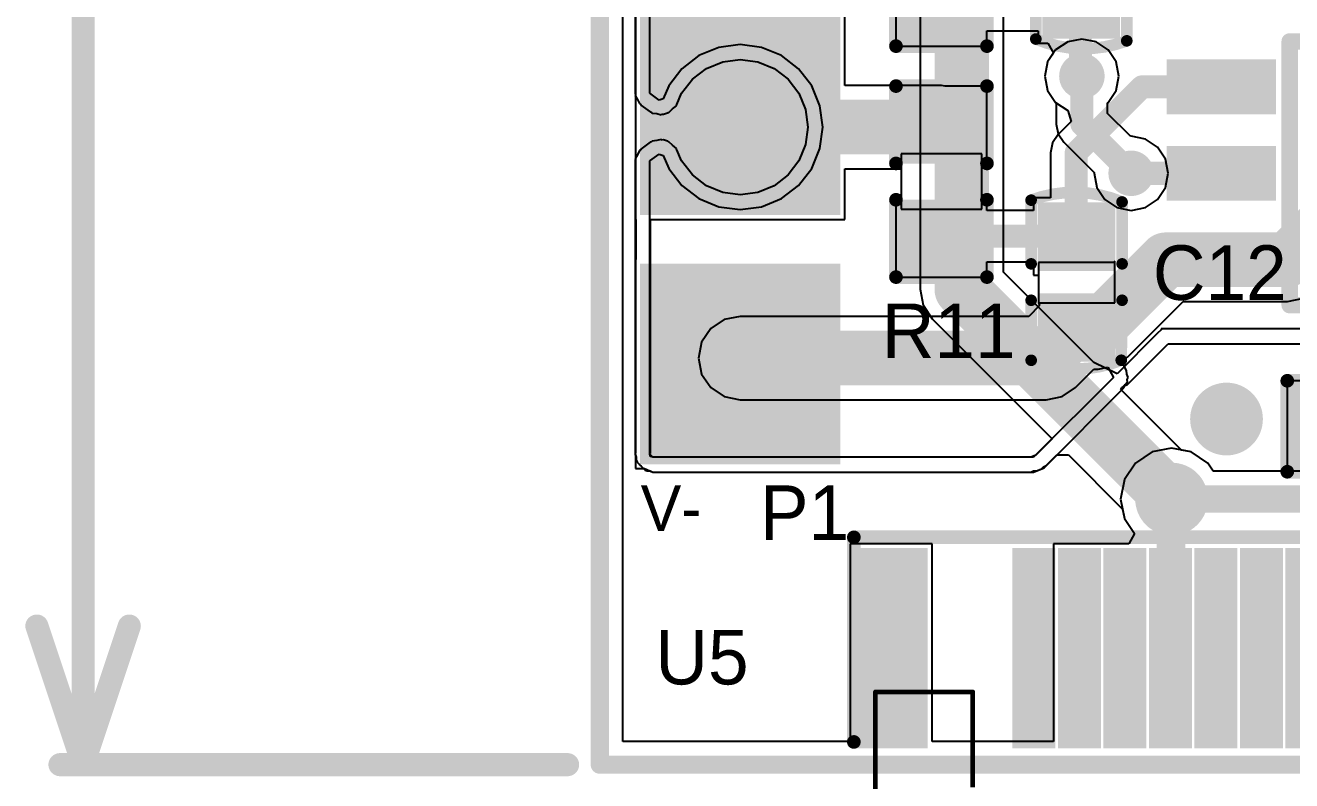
# Model space of a CAD drawing. Extents: x 10.58 to 11.54, y 9.91 to 15.27.
# Drawn here: x 10.578 to 11.126, y 10.331 to 10.658 of the extents above; entities that cross this region are included whole.
import ezdxf

# ---------------------------------------------------------------- set-up
doc = ezdxf.new("R2010")
doc.units = 0
doc.layers.get('0').update_dxf_attribs({"linetype": 'CONTINUOUS'})
for name, color, linetype in [('BOTTOMLAYER', 5, 'CONTINUOUS'), ('BOTTOMPASTE', 16, 'CONTINUOUS'), ('BOTTOMSOLDER', 6, 'CONTINUOUS'), ('KEEPOUTLAYER', 6, 'CONTINUOUS'), ('MULTILAYER', 9, 'CONTINUOUS'), ('TOPLAYER', 1, 'CONTINUOUS'), ('TOPOVERLAY', 2, 'CONTINUOUS'), ('TOPPASTE', 8, 'CONTINUOUS'), ('TOPSOLDER', 216, 'CONTINUOUS'), ('VIAHOLELAYER', 16, 'CONTINUOUS')]:
    doc.layers.add(name, color=color, linetype=linetype)

# ---------------------------------------------------------------- blocks, each defined once
blk = doc.blocks.new('USB______C_3')
at = {"layer": 'BOTTOMLAYER'}
for points in [[(-0.158268, 0.03937), (-0.18189, 0.03937), (-0.158268, -0.03937), (-0.18189, -0.03937)], [(-0.102953, 0.03937), (-0.113583, 0.03937), (-0.102953, -0.03937), (-0.113583, -0.03937)], [(-0.083268, 0.03937), (-0.093898, 0.03937), (-0.083268, -0.03937), (-0.093898, -0.03937)], [(-0.063583, 0.03937), (-0.074213, 0.03937), (-0.063583, -0.03937), (-0.074213, -0.03937)], [(-0.043898, 0.03937), (-0.054527, 0.03937), (-0.043898, -0.03937), (-0.054527, -0.03937)], [(-0.024213, 0.03937), (-0.034842, 0.03937), (-0.024213, -0.03937), (-0.034842, -0.03937)], [(-0.004528, 0.03937), (-0.015157, 0.03937), (-0.004528, -0.03937), (-0.015157, -0.03937)], [(0.015157, 0.03937), (0.004528, 0.03937), (0.015157, -0.03937), (0.004528, -0.03937)], [(0.034842, 0.03937), (0.024213, 0.03937), (0.034842, -0.03937), (0.024213, -0.03937)], [(0.054527, 0.03937), (0.043898, 0.03937), (0.054527, -0.03937), (0.043898, -0.03937)], [(0.074213, 0.03937), (0.063583, 0.03937), (0.074213, -0.03937), (0.063583, -0.03937)], [(0.093898, 0.03937), (0.083268, 0.03937), (0.093898, -0.03937), (0.083268, -0.03937)], [(0.113583, 0.03937), (0.102953, 0.03937), (0.113583, -0.03937), (0.102953, -0.03937)], [(0.18189, 0.03937), (0.158268, 0.03937), (0.18189, -0.03937), (0.158268, -0.03937)]]:
    blk.add_solid(points, dxfattribs=at)
at = {"layer": 'BOTTOMPASTE'}
for points in [[(-0.158268, 0.03937), (-0.18189, 0.03937), (-0.158268, -0.03937), (-0.18189, -0.03937)], [(-0.102953, 0.03937), (-0.113583, 0.03937), (-0.102953, -0.03937), (-0.113583, -0.03937)], [(-0.083268, 0.03937), (-0.093898, 0.03937), (-0.083268, -0.03937), (-0.093898, -0.03937)], [(-0.063583, 0.03937), (-0.074213, 0.03937), (-0.063583, -0.03937), (-0.074213, -0.03937)], [(-0.043898, 0.03937), (-0.054527, 0.03937), (-0.043898, -0.03937), (-0.054527, -0.03937)], [(-0.024213, 0.03937), (-0.034842, 0.03937), (-0.024213, -0.03937), (-0.034842, -0.03937)], [(-0.004528, 0.03937), (-0.015157, 0.03937), (-0.004528, -0.03937), (-0.015157, -0.03937)], [(0.015157, 0.03937), (0.004528, 0.03937), (0.015157, -0.03937), (0.004528, -0.03937)], [(0.034842, 0.03937), (0.024213, 0.03937), (0.034842, -0.03937), (0.024213, -0.03937)], [(0.054527, 0.03937), (0.043898, 0.03937), (0.054527, -0.03937), (0.043898, -0.03937)], [(0.074213, 0.03937), (0.063583, 0.03937), (0.074213, -0.03937), (0.063583, -0.03937)], [(0.093898, 0.03937), (0.083268, 0.03937), (0.093898, -0.03937), (0.083268, -0.03937)], [(0.113583, 0.03937), (0.102953, 0.03937), (0.113583, -0.03937), (0.102953, -0.03937)], [(0.18189, 0.03937), (0.158268, 0.03937), (0.18189, -0.03937), (0.158268, -0.03937)]]:
    blk.add_solid(points, dxfattribs=at)
at = {"layer": 'BOTTOMSOLDER'}
for points in [[(-0.154268, 0.04337), (-0.18589, 0.04337), (-0.154268, -0.04337), (-0.18589, -0.04337)], [(-0.098953, 0.04337), (-0.117583, 0.04337), (-0.098953, -0.04337), (-0.117583, -0.04337)], [(-0.079268, 0.04337), (-0.097898, 0.04337), (-0.079268, -0.04337), (-0.097898, -0.04337)], [(-0.059583, 0.04337), (-0.078213, 0.04337), (-0.059583, -0.04337), (-0.078213, -0.04337)], [(-0.039898, 0.04337), (-0.058528, 0.04337), (-0.039898, -0.04337), (-0.058528, -0.04337)], [(-0.020213, 0.04337), (-0.038842, 0.04337), (-0.020213, -0.04337), (-0.038842, -0.04337)], [(-0.000528, 0.04337), (-0.019157, 0.04337), (-0.000528, -0.04337), (-0.019157, -0.04337)], [(0.019157, 0.04337), (0.000528, 0.04337), (0.019157, -0.04337), (0.000528, -0.04337)], [(0.038843, 0.04337), (0.020213, 0.04337), (0.038843, -0.04337), (0.020213, -0.04337)], [(0.058528, 0.04337), (0.039898, 0.04337), (0.058528, -0.04337), (0.039898, -0.04337)], [(0.078213, 0.04337), (0.059583, 0.04337), (0.078213, -0.04337), (0.059583, -0.04337)], [(0.097898, 0.04337), (0.079268, 0.04337), (0.097898, -0.04337), (0.079268, -0.04337)], [(0.117583, 0.04337), (0.098953, 0.04337), (0.117583, -0.04337), (0.098953, -0.04337)], [(0.18589, 0.04337), (0.154268, 0.04337), (0.18589, -0.04337), (0.154268, -0.04337)]]:
    blk.add_solid(points, dxfattribs=at)
at = {"layer": 'TOPLAYER'}
for points in [[(-0.158268, 0.03937), (-0.18189, 0.03937), (-0.158268, -0.03937), (-0.18189, -0.03937)], [(-0.102953, 0.03937), (-0.113583, 0.03937), (-0.102953, -0.03937), (-0.113583, -0.03937)], [(-0.083268, 0.03937), (-0.093898, 0.03937), (-0.083268, -0.03937), (-0.093898, -0.03937)], [(-0.063583, 0.03937), (-0.074213, 0.03937), (-0.063583, -0.03937), (-0.074213, -0.03937)], [(-0.043898, 0.03937), (-0.054527, 0.03937), (-0.043898, -0.03937), (-0.054527, -0.03937)], [(-0.024213, 0.03937), (-0.034842, 0.03937), (-0.024213, -0.03937), (-0.034842, -0.03937)], [(-0.004528, 0.03937), (-0.015157, 0.03937), (-0.004528, -0.03937), (-0.015157, -0.03937)], [(0.015157, 0.03937), (0.004528, 0.03937), (0.015157, -0.03937), (0.004528, -0.03937)], [(0.034842, 0.03937), (0.024213, 0.03937), (0.034842, -0.03937), (0.024213, -0.03937)], [(0.054527, 0.03937), (0.043898, 0.03937), (0.054527, -0.03937), (0.043898, -0.03937)], [(0.074213, 0.03937), (0.063583, 0.03937), (0.074213, -0.03937), (0.063583, -0.03937)], [(0.093898, 0.03937), (0.083268, 0.03937), (0.093898, -0.03937), (0.083268, -0.03937)], [(0.113583, 0.03937), (0.102953, 0.03937), (0.113583, -0.03937), (0.102953, -0.03937)], [(0.18189, 0.03937), (0.158268, 0.03937), (0.18189, -0.03937), (0.158268, -0.03937)]]:
    blk.add_solid(points, dxfattribs=at)
at = {"layer": 'TOPOVERLAY', "const_width": 0.005906}
for points in [[(-0.186221, -0.040551), (-0.186221, 0.048031)], [(-0.186221, 0.048031), (0.187402, 0.048031)], [(0.187402, -0.040157), (0.187402, 0.048031)]]:
    blk.add_lwpolyline(points, dxfattribs=at)
at = {"layer": 'TOPOVERLAY', "const_width": 0.002953}
for points in [[(-0.187697, 0.048031, 1), (-0.184744, 0.048031, 1)], [(-0.187697, 0.048031, 1), (-0.184744, 0.048031, 1)], [(0.185925, 0.048031, 1), (0.188878, 0.048031, 1)], [(0.185925, 0.048031, 1), (0.188878, 0.048031, 1)], [(-0.187697, -0.040551, 1), (-0.184744, -0.040551, 1)], [(0.185925, -0.040157, 1), (0.188878, -0.040157, 1)]]:
    blk.add_lwpolyline(points, format="xyb", close=True, dxfattribs=at)
at = {"layer": 'TOPPASTE'}
for points in [[(-0.158268, 0.03937), (-0.18189, 0.03937), (-0.158268, -0.03937), (-0.18189, -0.03937)], [(-0.102953, 0.03937), (-0.113583, 0.03937), (-0.102953, -0.03937), (-0.113583, -0.03937)], [(-0.083268, 0.03937), (-0.093898, 0.03937), (-0.083268, -0.03937), (-0.093898, -0.03937)], [(-0.063583, 0.03937), (-0.074213, 0.03937), (-0.063583, -0.03937), (-0.074213, -0.03937)], [(-0.043898, 0.03937), (-0.054527, 0.03937), (-0.043898, -0.03937), (-0.054527, -0.03937)], [(-0.024213, 0.03937), (-0.034842, 0.03937), (-0.024213, -0.03937), (-0.034842, -0.03937)], [(-0.004528, 0.03937), (-0.015157, 0.03937), (-0.004528, -0.03937), (-0.015157, -0.03937)], [(0.015157, 0.03937), (0.004528, 0.03937), (0.015157, -0.03937), (0.004528, -0.03937)], [(0.034842, 0.03937), (0.024213, 0.03937), (0.034842, -0.03937), (0.024213, -0.03937)], [(0.054527, 0.03937), (0.043898, 0.03937), (0.054527, -0.03937), (0.043898, -0.03937)], [(0.074213, 0.03937), (0.063583, 0.03937), (0.074213, -0.03937), (0.063583, -0.03937)], [(0.093898, 0.03937), (0.083268, 0.03937), (0.093898, -0.03937), (0.083268, -0.03937)], [(0.113583, 0.03937), (0.102953, 0.03937), (0.113583, -0.03937), (0.102953, -0.03937)], [(0.18189, 0.03937), (0.158268, 0.03937), (0.18189, -0.03937), (0.158268, -0.03937)]]:
    blk.add_solid(points, dxfattribs=at)
at = {"layer": 'TOPSOLDER'}
for points in [[(-0.154268, 0.04337), (-0.18589, 0.04337), (-0.154268, -0.04337), (-0.18589, -0.04337)], [(-0.098953, 0.04337), (-0.117583, 0.04337), (-0.098953, -0.04337), (-0.117583, -0.04337)], [(-0.079268, 0.04337), (-0.097898, 0.04337), (-0.079268, -0.04337), (-0.097898, -0.04337)], [(-0.059583, 0.04337), (-0.078213, 0.04337), (-0.059583, -0.04337), (-0.078213, -0.04337)], [(-0.039898, 0.04337), (-0.058528, 0.04337), (-0.039898, -0.04337), (-0.058528, -0.04337)], [(-0.020213, 0.04337), (-0.038842, 0.04337), (-0.020213, -0.04337), (-0.038842, -0.04337)], [(-0.000528, 0.04337), (-0.019157, 0.04337), (-0.000528, -0.04337), (-0.019157, -0.04337)], [(0.019157, 0.04337), (0.000528, 0.04337), (0.019157, -0.04337), (0.000528, -0.04337)], [(0.038843, 0.04337), (0.020213, 0.04337), (0.038843, -0.04337), (0.020213, -0.04337)], [(0.058528, 0.04337), (0.039898, 0.04337), (0.058528, -0.04337), (0.039898, -0.04337)], [(0.078213, 0.04337), (0.059583, 0.04337), (0.078213, -0.04337), (0.059583, -0.04337)], [(0.097898, 0.04337), (0.079268, 0.04337), (0.097898, -0.04337), (0.079268, -0.04337)], [(0.117583, 0.04337), (0.098953, 0.04337), (0.117583, -0.04337), (0.098953, -0.04337)], [(0.18589, 0.04337), (0.154268, 0.04337), (0.18589, -0.04337), (0.154268, -0.04337)]]:
    blk.add_solid(points, dxfattribs=at)
blk = doc.blocks.new('SOT_23_6L_7')
at = {"layer": 'TOPLAYER'}
for points in [[(-0.045276, 0.080709), (-0.045276, 0.041339), (-0.029528, 0.080709), (-0.029528, 0.041339)], [(-0.007874, 0.080709), (-0.007874, 0.041339), (0.007874, 0.080709), (0.007874, 0.041339)], [(0.029528, 0.080709), (0.029528, 0.041339), (0.045276, 0.080709), (0.045276, 0.041339)], [(-0.045276, -0.041339), (-0.045276, -0.080709), (-0.029528, -0.041339), (-0.029528, -0.080709)], [(-0.007874, -0.041339), (-0.007874, -0.080709), (0.007874, -0.041339), (0.007874, -0.080709)], [(0.029528, -0.041339), (0.029528, -0.080709), (0.045276, -0.041339), (0.045276, -0.080709)]]:
    blk.add_solid(points, dxfattribs=at)
at = {"layer": 'TOPOVERLAY', "const_width": 0.007087}
for points in [[(-0.057087, 0.031496), (-0.057087, -0.031496)], [(-0.057087, 0.031496), (0.057087, 0.031496)], [(0.057087, 0.031496), (0.057087, -0.031496)], [(-0.057087, -0.031496), (0.057087, -0.031496)]]:
    blk.add_lwpolyline(points, dxfattribs=at)
at = {"layer": 'TOPOVERLAY'}
for points, const_width in [([(-0.058858, 0.031496, 1), (-0.055315, 0.031496, 1)], 0.003543), ([(-0.058858, 0.031496, 1), (-0.055315, 0.031496, 1)], 0.003543), ([(0.055315, 0.031496, 1), (0.058858, 0.031496, 1)], 0.003543), ([(0.055315, 0.031496, 1), (0.058858, 0.031496, 1)], 0.003543), ([(-0.058858, -0.031496, 1), (-0.055315, -0.031496, 1)], 0.003543), ([(-0.058858, -0.031496, 1), (-0.055315, -0.031496, 1)], 0.003543), ([(0.055315, -0.031496, 1), (0.058858, -0.031496, 1)], 0.003543), ([(0.055315, -0.031496, 1), (0.058858, -0.031496, 1)], 0.003543), ([(-0.055, -0.045, 1), (-0.062874, -0.045, 1)], 0.007874), ([(-0.064842, -0.045, 1), (-0.060906, -0.045, 1)], 0.003937), ([(-0.056968, -0.045, 1), (-0.053032, -0.045, 1)], 0.003937)]:
    blk.add_lwpolyline(points, format="xyb", close=True, dxfattribs=dict(at, const_width=const_width))
at = {"layer": 'TOPPASTE'}
for points in [[(-0.045276, 0.080709), (-0.045276, 0.041339), (-0.029528, 0.080709), (-0.029528, 0.041339)], [(-0.007874, 0.080709), (-0.007874, 0.041339), (0.007874, 0.080709), (0.007874, 0.041339)], [(0.029528, 0.080709), (0.029528, 0.041339), (0.045276, 0.080709), (0.045276, 0.041339)], [(-0.045276, -0.041339), (-0.045276, -0.080709), (-0.029528, -0.041339), (-0.029528, -0.080709)], [(-0.007874, -0.041339), (-0.007874, -0.080709), (0.007874, -0.041339), (0.007874, -0.080709)], [(0.029528, -0.041339), (0.029528, -0.080709), (0.045276, -0.041339), (0.045276, -0.080709)]]:
    blk.add_solid(points, dxfattribs=at)
at = {"layer": 'TOPSOLDER'}
for points in [[(-0.049276, 0.084709), (-0.049276, 0.037339), (-0.025528, 0.084709), (-0.025528, 0.037339)], [(-0.011874, 0.084709), (-0.011874, 0.037339), (0.011874, 0.084709), (0.011874, 0.037339)], [(0.025528, 0.084709), (0.025528, 0.037339), (0.049276, 0.084709), (0.049276, 0.037339)], [(-0.049276, -0.037339), (-0.049276, -0.084709), (-0.025528, -0.037339), (-0.025528, -0.084709)], [(-0.011874, -0.037339), (-0.011874, -0.084709), (0.011874, -0.037339), (0.011874, -0.084709)], [(0.025528, -0.037339), (0.025528, -0.084709), (0.049276, -0.037339), (0.049276, -0.084709)]]:
    blk.add_solid(points, dxfattribs=at)
blk = doc.blocks.new('R_0402_23')
at = {"layer": 'TOPLAYER'}
for p, q in [((0.017, 0.0175), (-0.007, 0.0175)), ((-0.007, 0.0175), (-0.007, -0.0175)), ((0.017, -0.0175), (0.017, 0.0175)), ((-0.007, -0.0175), (0.017, -0.0175))]:
    blk.add_line(p, q, dxfattribs=at)
for points in [[(-0.006811, -0.01378), (-0.006811, 0.01378), (-0.030433, -0.01378), (-0.030433, 0.01378)], [(0.040433, -0.01378), (0.040433, 0.01378), (0.016811, -0.01378), (0.016811, 0.01378)]]:
    blk.add_solid(points, dxfattribs=at)
at = {"layer": 'TOPOVERLAY', "const_width": 0.005906}
for points in [[(-0.002874, 0.019685), (-0.036339, 0.019685)], [(-0.036339, 0.019685), (-0.036339, -0.019685)], [(0.046339, 0.019685), (0.012874, 0.019685)], [(0.046339, 0.019685), (0.046339, -0.019685)], [(-0.002874, -0.019685), (-0.036339, -0.019685)], [(0.046339, -0.019685), (0.012874, -0.019685)]]:
    blk.add_lwpolyline(points, dxfattribs=at)
at = {"layer": 'TOPOVERLAY', "const_width": 0.002953}
for points in [[(-0.037815, 0.019685, 1), (-0.034862, 0.019685, 1)], [(-0.037815, 0.019685, 1), (-0.034862, 0.019685, 1)], [(-0.00435, 0.019685, 1), (-0.001398, 0.019685, 1)], [(0.011398, 0.019685, 1), (0.01435, 0.019685, 1)], [(0.044862, 0.019685, 1), (0.047815, 0.019685, 1)], [(0.044862, 0.019685, 1), (0.047815, 0.019685, 1)], [(-0.037815, -0.019685, 1), (-0.034862, -0.019685, 1)], [(-0.037815, -0.019685, 1), (-0.034862, -0.019685, 1)], [(-0.00435, -0.019685, 1), (-0.001398, -0.019685, 1)], [(0.011398, -0.019685, 1), (0.01435, -0.019685, 1)], [(0.044862, -0.019685, 1), (0.047815, -0.019685, 1)], [(0.044862, -0.019685, 1), (0.047815, -0.019685, 1)]]:
    blk.add_lwpolyline(points, format="xyb", close=True, dxfattribs=at)
at = {"layer": 'TOPPASTE'}
for points in [[(-0.006811, -0.01378), (-0.006811, 0.01378), (-0.030433, -0.01378), (-0.030433, 0.01378)], [(0.040433, -0.01378), (0.040433, 0.01378), (0.016811, -0.01378), (0.016811, 0.01378)]]:
    blk.add_solid(points, dxfattribs=at)
at = {"layer": 'TOPSOLDER'}
for points in [[(-0.002811, -0.01778), (-0.002811, 0.01778), (-0.034433, -0.01778), (-0.034433, 0.01778)], [(0.044433, -0.01778), (0.044433, 0.01778), (0.012811, -0.01778), (0.012811, 0.01778)]]:
    blk.add_solid(points, dxfattribs=at)
blk = doc.blocks.new('R_0402_24')
at = {"layer": 'TOPLAYER'}
for p, q in [((0.017, 0.0175), (-0.007, 0.0175)), ((-0.007, 0.0175), (-0.007, -0.0175)), ((0.017, -0.0175), (0.017, 0.0175)), ((-0.007, -0.0175), (0.017, -0.0175))]:
    blk.add_line(p, q, dxfattribs=at)
for points in [[(-0.006811, -0.01378), (-0.006811, 0.01378), (-0.030433, -0.01378), (-0.030433, 0.01378)], [(0.040433, -0.01378), (0.040433, 0.01378), (0.016811, -0.01378), (0.016811, 0.01378)]]:
    blk.add_solid(points, dxfattribs=at)
at = {"layer": 'TOPOVERLAY', "const_width": 0.005906}
for points in [[(-0.036339, 0.019685), (-0.002874, 0.019685)], [(-0.036339, 0.019685), (-0.036339, -0.019685)], [(0.012874, 0.019685), (0.046339, 0.019685)], [(0.046339, 0.019685), (0.046339, -0.019685)], [(-0.036339, -0.019685), (-0.002874, -0.019685)], [(0.012874, -0.019685), (0.046339, -0.019685)]]:
    blk.add_lwpolyline(points, dxfattribs=at)
at = {"layer": 'TOPOVERLAY', "const_width": 0.002953}
for points in [[(-0.037815, 0.019685, 1), (-0.034862, 0.019685, 1)], [(-0.037815, 0.019685, 1), (-0.034862, 0.019685, 1)], [(-0.00435, 0.019685, 1), (-0.001398, 0.019685, 1)], [(0.011398, 0.019685, 1), (0.01435, 0.019685, 1)], [(0.044862, 0.019685, 1), (0.047815, 0.019685, 1)], [(0.044862, 0.019685, 1), (0.047815, 0.019685, 1)], [(-0.037815, -0.019685, 1), (-0.034862, -0.019685, 1)], [(-0.037815, -0.019685, 1), (-0.034862, -0.019685, 1)], [(-0.00435, -0.019685, 1), (-0.001398, -0.019685, 1)], [(0.011398, -0.019685, 1), (0.01435, -0.019685, 1)], [(0.044862, -0.019685, 1), (0.047815, -0.019685, 1)], [(0.044862, -0.019685, 1), (0.047815, -0.019685, 1)]]:
    blk.add_lwpolyline(points, format="xyb", close=True, dxfattribs=at)
at = {"layer": 'TOPPASTE'}
for points in [[(-0.006811, -0.01378), (-0.006811, 0.01378), (-0.030433, -0.01378), (-0.030433, 0.01378)], [(0.040433, -0.01378), (0.040433, 0.01378), (0.016811, -0.01378), (0.016811, 0.01378)]]:
    blk.add_solid(points, dxfattribs=at)
at = {"layer": 'TOPSOLDER'}
for points in [[(-0.002811, -0.01778), (-0.002811, 0.01778), (-0.034433, -0.01778), (-0.034433, 0.01778)], [(0.044433, -0.01778), (0.044433, 0.01778), (0.012811, -0.01778), (0.012811, 0.01778)]]:
    blk.add_solid(points, dxfattribs=at)
blk = doc.blocks.new('R_0402_28')
at = {"layer": 'TOPLAYER'}
for p, q in [((0.017, 0.0175), (-0.007, 0.0175)), ((-0.007, 0.0175), (-0.007, -0.0175)), ((0.017, -0.0175), (0.017, 0.0175)), ((-0.007, -0.0175), (0.017, -0.0175))]:
    blk.add_line(p, q, dxfattribs=at)
for points in [[(-0.006811, -0.01378), (-0.006811, 0.01378), (-0.030433, -0.01378), (-0.030433, 0.01378)], [(0.040433, -0.01378), (0.040433, 0.01378), (0.016811, -0.01378), (0.016811, 0.01378)]]:
    blk.add_solid(points, dxfattribs=at)
at = {"layer": 'TOPOVERLAY', "const_width": 0.005906}
for points in [[(-0.036339, 0.019685), (-0.002874, 0.019685)], [(-0.036339, 0.019685), (-0.036339, -0.019685)], [(0.012874, 0.019685), (0.046339, 0.019685)], [(0.046339, 0.019685), (0.046339, -0.019685)], [(-0.036339, -0.019685), (-0.002874, -0.019685)], [(0.012874, -0.019685), (0.046339, -0.019685)]]:
    blk.add_lwpolyline(points, dxfattribs=at)
at = {"layer": 'TOPOVERLAY', "const_width": 0.002953}
for points in [[(-0.037815, 0.019685, 1), (-0.034862, 0.019685, 1)], [(-0.037815, 0.019685, 1), (-0.034862, 0.019685, 1)], [(-0.00435, 0.019685, 1), (-0.001398, 0.019685, 1)], [(0.011398, 0.019685, 1), (0.01435, 0.019685, 1)], [(0.044862, 0.019685, 1), (0.047815, 0.019685, 1)], [(0.044862, 0.019685, 1), (0.047815, 0.019685, 1)], [(-0.037815, -0.019685, 1), (-0.034862, -0.019685, 1)], [(-0.037815, -0.019685, 1), (-0.034862, -0.019685, 1)], [(-0.00435, -0.019685, 1), (-0.001398, -0.019685, 1)], [(0.011398, -0.019685, 1), (0.01435, -0.019685, 1)], [(0.044862, -0.019685, 1), (0.047815, -0.019685, 1)], [(0.044862, -0.019685, 1), (0.047815, -0.019685, 1)]]:
    blk.add_lwpolyline(points, format="xyb", close=True, dxfattribs=at)
at = {"layer": 'TOPPASTE'}
for points in [[(-0.006811, -0.01378), (-0.006811, 0.01378), (-0.030433, -0.01378), (-0.030433, 0.01378)], [(0.040433, -0.01378), (0.040433, 0.01378), (0.016811, -0.01378), (0.016811, 0.01378)]]:
    blk.add_solid(points, dxfattribs=at)
at = {"layer": 'TOPSOLDER'}
for points in [[(-0.002811, -0.01778), (-0.002811, 0.01778), (-0.034433, -0.01778), (-0.034433, 0.01778)], [(0.044433, -0.01778), (0.044433, 0.01778), (0.012811, -0.01778), (0.012811, 0.01778)]]:
    blk.add_solid(points, dxfattribs=at)
blk = doc.blocks.new('3P_SMT_3_3_37')
at = {"layer": 'TOPLAYER'}
for points in [[(-0.03937, -0.03937), (0.03937, -0.03937), (-0.03937, 0.03937), (0.03937, 0.03937)], [(0.068504, -0.03937), (0.147244, -0.03937), (0.068504, 0.03937), (0.147244, 0.03937)], [(0.176378, -0.03937), (0.255118, -0.03937), (0.176378, 0.03937), (0.255118, 0.03937)]]:
    blk.add_solid(points, dxfattribs=at)
at = {"layer": 'TOPPASTE'}
for points in [[(-0.03937, -0.03937), (0.03937, -0.03937), (-0.03937, 0.03937), (0.03937, 0.03937)], [(0.068504, -0.03937), (0.147244, -0.03937), (0.068504, 0.03937), (0.147244, 0.03937)], [(0.176378, -0.03937), (0.255118, -0.03937), (0.176378, 0.03937), (0.255118, 0.03937)]]:
    blk.add_solid(points, dxfattribs=at)
at = {"layer": 'TOPSOLDER'}
for points in [[(-0.04337, -0.04337), (0.04337, -0.04337), (-0.04337, 0.04337), (0.04337, 0.04337)], [(0.064504, -0.04337), (0.151244, -0.04337), (0.064504, 0.04337), (0.151244, 0.04337)], [(0.172378, -0.04337), (0.259118, -0.04337), (0.172378, 0.04337), (0.259118, 0.04337)]]:
    blk.add_solid(points, dxfattribs=at)
blk = doc.blocks.new('C_0402_56')
at = {"layer": 'TOPLAYER'}
for p, q in [((0.008518, 0.0165), (-0.008982, 0.0165)), ((-0.008982, 0.0165), (-0.008982, -0.0165)), ((0.008518, -0.016), (0.008518, 0.0165)), ((0.009018, -0.0165), (0.008518, -0.016)), ((-0.008982, -0.0165), (0.009018, -0.0165))]:
    blk.add_line(p, q, dxfattribs=at)
for points in [[(-0.00884, -0.012795), (-0.00884, 0.012795), (-0.030494, -0.012795), (-0.030494, 0.012795)], [(0.03053, -0.012795), (0.03053, 0.012795), (0.008876, -0.012795), (0.008876, 0.012795)]]:
    blk.add_solid(points, dxfattribs=at)
at = {"layer": 'TOPOVERLAY', "const_width": 0.005}
for points in [[(-0.03382, -0.019341, -0.193022), (-0.033854, 0.01965)], [(0.035464, 0.019716, -0.191665), (0.034708, -0.019637)]]:
    blk.add_lwpolyline(points, format="xyb", dxfattribs=at)
at = {"layer": 'TOPOVERLAY', "const_width": 0.0025}
for points in [[(-0.035104, 0.01965, 1), (-0.032604, 0.01965, 1)], [(-0.03509, 0.019685, 1), (-0.03259, 0.019685, 1)], [(-0.009106, 0.019685, 1), (-0.006606, 0.019685, 1)], [(0.006642, 0.019685, 1), (0.009142, 0.019685, 1)], [(0.034214, 0.019716, 1), (0.036714, 0.019716, 1)], [(0.034225, 0.019685, 1), (0.036726, 0.019685, 1)], [(-0.03509, -0.019291, 1), (-0.03259, -0.019291, 1)], [(-0.03507, -0.019341, 1), (-0.03257, -0.019341, 1)], [(-0.009106, -0.019685, 1), (-0.006606, -0.019685, 1)], [(0.006642, -0.019685, 1), (0.009142, -0.019685, 1)], [(0.033438, -0.019685, 1), (0.035938, -0.019685, 1)], [(0.033458, -0.019637, 1), (0.035958, -0.019637, 1)]]:
    blk.add_lwpolyline(points, format="xyb", close=True, dxfattribs=at)
at = {"layer": 'TOPOVERLAY', "const_width": 0.005}
for points in [[(-0.007856, 0.019685), (-0.03384, 0.019685)], [(0.035476, 0.019685), (0.007892, 0.019685)], [(-0.007856, -0.019685), (-0.03384, -0.019291)], [(0.034688, -0.019685), (0.007892, -0.019685)]]:
    blk.add_lwpolyline(points, dxfattribs=at)
at = {"layer": 'TOPPASTE'}
for points in [[(-0.00884, -0.012795), (-0.00884, 0.012795), (-0.030494, -0.012795), (-0.030494, 0.012795)], [(0.03053, -0.012795), (0.03053, 0.012795), (0.008876, -0.012795), (0.008876, 0.012795)]]:
    blk.add_solid(points, dxfattribs=at)
at = {"layer": 'TOPSOLDER'}
for points in [[(-0.00484, -0.016795), (-0.00484, 0.016795), (-0.034494, -0.016795), (-0.034494, 0.016795)], [(0.03453, -0.016795), (0.03453, 0.016795), (0.004876, -0.016795), (0.004876, 0.016795)]]:
    blk.add_solid(points, dxfattribs=at)
blk = doc.blocks.new('C_0402_57')
at = {"layer": 'TOPLAYER'}
for p, q in [((0.008518, 0.0165), (-0.008982, 0.0165)), ((-0.008982, 0.0165), (-0.008982, -0.0165)), ((0.008518, -0.016), (0.008518, 0.0165)), ((0.009018, -0.0165), (0.008518, -0.016)), ((-0.008982, -0.0165), (0.009018, -0.0165))]:
    blk.add_line(p, q, dxfattribs=at)
for points in [[(-0.00884, -0.012795), (-0.00884, 0.012795), (-0.030494, -0.012795), (-0.030494, 0.012795)], [(0.03053, -0.012795), (0.03053, 0.012795), (0.008876, -0.012795), (0.008876, 0.012795)]]:
    blk.add_solid(points, dxfattribs=at)
at = {"layer": 'TOPOVERLAY', "const_width": 0.005}
for points in [[(-0.03382, -0.019341, -0.193022), (-0.033854, 0.01965)], [(0.035464, 0.019716, -0.191665), (0.034708, -0.019637)]]:
    blk.add_lwpolyline(points, format="xyb", dxfattribs=at)
at = {"layer": 'TOPOVERLAY', "const_width": 0.0025}
for points in [[(-0.035104, 0.01965, 1), (-0.032604, 0.01965, 1)], [(-0.03509, 0.019685, 1), (-0.03259, 0.019685, 1)], [(-0.009106, 0.019685, 1), (-0.006606, 0.019685, 1)], [(0.006642, 0.019685, 1), (0.009142, 0.019685, 1)], [(0.034214, 0.019716, 1), (0.036714, 0.019716, 1)], [(0.034225, 0.019685, 1), (0.036726, 0.019685, 1)], [(-0.03509, -0.019291, 1), (-0.03259, -0.019291, 1)], [(-0.03507, -0.019341, 1), (-0.03257, -0.019341, 1)], [(-0.009106, -0.019685, 1), (-0.006606, -0.019685, 1)], [(0.006642, -0.019685, 1), (0.009142, -0.019685, 1)], [(0.033438, -0.019685, 1), (0.035938, -0.019685, 1)], [(0.033458, -0.019637, 1), (0.035958, -0.019637, 1)]]:
    blk.add_lwpolyline(points, format="xyb", close=True, dxfattribs=at)
at = {"layer": 'TOPOVERLAY', "const_width": 0.005}
for points in [[(-0.03384, 0.019685), (-0.007856, 0.019685)], [(0.007892, 0.019685), (0.035476, 0.019685)], [(-0.03384, -0.019291), (-0.007856, -0.019685)], [(0.007892, -0.019685), (0.034688, -0.019685)]]:
    blk.add_lwpolyline(points, dxfattribs=at)
at = {"layer": 'TOPPASTE'}
for points in [[(-0.00884, -0.012795), (-0.00884, 0.012795), (-0.030494, -0.012795), (-0.030494, 0.012795)], [(0.03053, -0.012795), (0.03053, 0.012795), (0.008876, -0.012795), (0.008876, 0.012795)]]:
    blk.add_solid(points, dxfattribs=at)
at = {"layer": 'TOPSOLDER'}
for points in [[(-0.00484, -0.016795), (-0.00484, 0.016795), (-0.034494, -0.016795), (-0.034494, 0.016795)], [(0.03453, -0.016795), (0.03453, 0.016795), (0.004876, -0.016795), (0.004876, 0.016795)]]:
    blk.add_solid(points, dxfattribs=at)

msp = doc.modelspace()

# ---------------------------------------------------------------- linework, layer by layer
at = {"layer": 'BOTTOMLAYER'}
for p, q in [((10.836504, 10.348354), (10.836504, 12.641469)), ((10.965098, 10.817061), (10.965098, 10.544087)), ((11.001226, 10.551569), (11.001226, 10.817061)), ((10.841731, 10.699636), (10.841731, 10.628965)), ((10.848123, 10.628965), (10.848123, 10.699636)), ((10.887259, 10.650039), (10.878009, 10.648822)), ((10.896509, 10.648822), (10.887259, 10.650039)), ((11.028986, 10.651187), (11.023777, 10.647706)), ((11.03513, 10.652409), (11.028986, 10.651187)), ((11.041275, 10.651187), (11.03513, 10.652409)), ((11.046484, 10.647706), (11.041275, 10.651187)), ((10.869389, 10.645251), (10.861988, 10.639572)), ((10.878009, 10.648822), (10.869389, 10.645251)), ((10.905128, 10.645251), (10.896509, 10.648822)), ((10.91253, 10.639572), (10.905128, 10.645251)), ((11.023777, 10.647706), (11.020296, 10.642497)), ((11.049965, 10.642497), (11.046484, 10.647706)), ((10.861988, 10.639572), (10.856308, 10.63217)), ((10.866547, 10.635013), (10.872613, 10.639668)), ((10.872613, 10.639668), (10.879677, 10.642594)), ((10.879677, 10.642594), (10.887259, 10.643592)), ((10.887259, 10.643592), (10.89484, 10.642594)), ((10.89484, 10.642594), (10.901905, 10.639668)), ((10.901905, 10.639668), (10.907971, 10.635013)), ((10.918209, 10.63217), (10.91253, 10.639572)), ((11.020296, 10.642497), (11.019074, 10.636353)), ((11.051187, 10.636353), (11.049965, 10.642497)), ((10.861892, 10.628946), (10.866547, 10.635013)), ((10.907971, 10.635013), (10.912626, 10.628946)), ((11.019074, 10.636353), (11.020296, 10.630208)), ((11.049965, 10.630208), (11.051187, 10.636353)), ((10.841731, 10.628965), (10.84192, 10.628507)), ((10.84192, 10.628507), (10.8418, 10.628027)), ((10.8418, 10.628027), (10.842833, 10.626302)), ((10.852139, 10.625986), (10.848123, 10.628965)), ((10.856308, 10.63217), (10.853978, 10.626544)), ((10.859883, 10.624098), (10.861892, 10.628946)), ((10.912626, 10.628946), (10.915552, 10.621882)), ((10.92178, 10.623551), (10.918209, 10.63217)), ((11.020296, 10.630208), (11.023777, 10.624999)), ((11.046484, 10.624999), (11.049965, 10.630208)), ((10.842833, 10.626302), (10.843603, 10.624445)), ((10.843603, 10.624445), (10.84406, 10.624255)), ((10.84406, 10.624255), (10.844315, 10.623831)), ((10.844315, 10.623831), (10.848331, 10.620852)), ((10.853978, 10.626544), (10.852139, 10.625986)), ((10.856424, 10.620639), (10.857948, 10.622163)), ((10.857948, 10.622163), (10.859615, 10.623531)), ((10.859615, 10.623531), (10.859648, 10.623863)), ((10.859648, 10.623863), (10.859883, 10.624098)), ((10.915552, 10.621882), (10.91655, 10.614301)), ((10.922997, 10.614301), (10.92178, 10.623551)), ((11.023777, 10.624999), (11.024011, 10.624842)), ((11.024011, 10.624842), (11.024011, 10.615635)), ((11.04625, 10.624842), (11.046484, 10.624999)), ((11.04625, 10.62024), (11.04625, 10.624842)), ((10.848331, 10.620852), (10.848811, 10.620732)), ((10.848811, 10.620732), (10.849126, 10.620349)), ((10.849126, 10.620349), (10.851127, 10.620152)), ((10.851127, 10.620152), (10.853077, 10.619663)), ((10.853077, 10.619663), (10.853501, 10.619918)), ((10.853501, 10.619918), (10.853995, 10.619869)), ((10.853995, 10.619869), (10.855834, 10.620427)), ((10.855834, 10.620427), (10.856091, 10.620639)), ((10.856091, 10.620639), (10.856424, 10.620639)), ((11.056188, 10.610302), (11.04625, 10.62024)), ((10.91655, 10.614301), (10.915552, 10.606719)), ((10.92178, 10.605051), (10.922997, 10.614301)), ((11.024011, 10.615635), (11.024011, 10.615634)), ((11.024011, 10.615634), (11.024858, 10.611379)), ((11.024858, 10.611379), (11.027268, 10.607772)), ((10.848331, 10.607749), (10.844315, 10.60477)), ((10.848811, 10.607869), (10.848331, 10.607749)), ((10.849125, 10.608252), (10.848811, 10.607869)), ((10.851126, 10.60845), (10.849125, 10.608252)), ((10.853076, 10.608938), (10.851126, 10.60845)), ((10.853501, 10.608683), (10.853076, 10.608938)), ((10.853994, 10.608732), (10.853501, 10.608683)), ((10.855833, 10.608174), (10.853994, 10.608732)), ((10.856091, 10.607963), (10.855833, 10.608174)), ((10.856424, 10.607963), (10.856091, 10.607963)), ((10.857948, 10.606438), (10.856424, 10.607963)), ((10.859615, 10.605071), (10.857948, 10.606438)), ((10.915552, 10.606719), (10.912626, 10.599655)), ((11.027268, 10.607772), (11.040463, 10.594577)), ((11.056464, 10.610357), (11.056188, 10.610302)), ((11.062609, 10.609135), (11.056464, 10.610357)), ((11.067818, 10.605654), (11.062609, 10.609135)), ((11.071299, 10.600445), (11.067818, 10.605654)), ((10.84192, 10.600094), (10.841731, 10.599636)), ((10.842833, 10.602299), (10.8418, 10.600574)), ((10.8418, 10.600574), (10.84192, 10.600094)), ((10.843603, 10.604156), (10.842833, 10.602299)), ((10.84406, 10.604346), (10.843603, 10.604156)), ((10.844315, 10.60477), (10.84406, 10.604346)), ((10.848123, 10.599636), (10.852139, 10.602615)), ((10.852139, 10.602615), (10.853978, 10.602057)), ((10.853978, 10.602057), (10.856308, 10.596431)), ((10.859648, 10.604739), (10.859615, 10.605071)), ((10.859883, 10.604503), (10.859648, 10.604739)), ((10.861892, 10.599655), (10.859883, 10.604503)), ((10.918209, 10.596431), (10.92178, 10.605051)), ((11.072521, 10.594301), (11.071299, 10.600445)), ((10.841731, 10.599636), (10.841731, 10.472663)), ((10.848123, 10.472663), (10.848123, 10.599636)), ((10.856308, 10.596431), (10.861988, 10.58903)), ((10.866547, 10.593588), (10.861892, 10.599655)), ((10.912626, 10.599655), (10.907971, 10.593588)), ((10.91253, 10.58903), (10.918209, 10.596431)), ((11.040463, 10.594577), (11.040408, 10.594301)), ((10.861988, 10.58903), (10.869389, 10.58335)), ((10.872613, 10.588933), (10.866547, 10.593588)), ((10.907971, 10.593588), (10.901904, 10.588933)), ((10.905128, 10.58335), (10.91253, 10.58903)), ((11.040408, 10.594301), (11.04163, 10.588156)), ((11.071299, 10.588156), (11.072521, 10.594301)), ((10.879678, 10.586007), (10.872613, 10.588933)), ((10.887259, 10.585009), (10.879678, 10.586007)), ((10.89484, 10.586007), (10.887259, 10.585009)), ((10.901904, 10.588933), (10.89484, 10.586007)), ((11.04163, 10.588156), (11.045111, 10.582947)), ((11.067818, 10.582947), (11.071299, 10.588156)), ((10.869389, 10.58335), (10.878009, 10.57978)), ((10.878009, 10.57978), (10.887259, 10.578562)), ((10.887259, 10.578562), (10.896509, 10.57978)), ((10.896509, 10.57978), (10.905128, 10.58335)), ((11.045111, 10.582947), (11.05032, 10.579466)), ((11.05032, 10.579466), (11.056464, 10.578244)), ((11.056464, 10.578244), (11.062609, 10.579466)), ((11.062609, 10.579466), (11.067818, 10.582947)), ((11.040333, 10.512461), (11.001226, 10.551569)), ((10.965098, 10.544087), (10.966473, 10.537174)), ((10.966473, 10.537174), (10.970389, 10.531314)), ((10.970389, 10.531314), (11.022287, 10.479415)), ((11.067904, 10.525032), (11.050333, 10.507461)), ((11.069382, 10.52651), (11.067904, 10.525032)), ((11.156694, 10.526904), (11.069382, 10.526904)), ((11.069382, 10.526904), (11.069382, 10.52651)), ((11.054853, 10.502941), (11.072424, 10.520512)), ((11.072424, 10.520512), (11.156694, 10.520512)), ((11.050333, 10.507461), (11.040333, 10.512461)), ((11.052055, 10.500739), (11.052355, 10.501397)), ((11.052355, 10.501397), (11.053479, 10.502372)), ((11.052355, 10.501397), (11.052355, 10.501397)), ((11.052355, 10.501397), (11.052355, 10.501397)), ((11.052355, 10.501397), (11.052355, 10.501397)), ((11.052355, 10.501397), (11.052355, 10.501397)), ((11.052355, 10.501397), (11.052355, 10.501397)), ((11.052355, 10.501397), (11.052355, 10.501397)), ((11.053479, 10.502372), (11.054853, 10.502941)), ((11.078296, 10.474498), (11.052055, 10.500739)), ((11.022287, 10.479415), (11.019787, 10.476915)), ((11.019787, 10.476915), (11.015163, 10.472291)), ((11.082415, 10.473679), (11.078296, 10.474498)), ((10.841731, 10.472663), (10.842217, 10.471488)), ((10.842217, 10.471488), (10.842217, 10.470217)), ((10.842217, 10.470217), (10.842589, 10.469318)), ((10.842589, 10.469318), (10.842589, 10.469318)), ((10.842589, 10.469318), (10.842589, 10.469318)), ((10.842589, 10.469318), (10.84259, 10.469318)), ((10.84259, 10.469318), (10.843488, 10.468419)), ((10.843488, 10.468419), (10.843603, 10.468143)), ((10.848495, 10.471764), (10.848123, 10.472663)), ((10.849394, 10.471392), (10.848495, 10.471764)), ((11.012993, 10.471392), (10.849394, 10.471392)), ((11.015163, 10.472291), (11.012993, 10.471392)), ((11.019683, 10.467771), (11.024307, 10.472395)), ((11.024307, 10.472395), (11.024307, 10.472395)), ((11.024307, 10.472395), (11.024307, 10.472395)), ((11.024307, 10.472395), (11.029307, 10.472395)), ((11.029307, 10.472395), (11.05275, 10.448952)), ((11.089578, 10.468893), (11.082415, 10.473679)), ((11.091963, 10.465324), (11.089578, 10.468893)), ((10.843603, 10.468143), (10.843879, 10.468029)), ((10.843879, 10.468029), (10.844319, 10.467588)), ((10.844319, 10.467588), (10.84476, 10.467148)), ((10.84476, 10.467148), (10.844874, 10.466872)), ((10.844874, 10.466872), (10.84515, 10.466758)), ((10.84515, 10.466758), (10.846049, 10.465859)), ((10.846049, 10.465859), (10.846049, 10.465859)), ((10.846049, 10.465859), (10.846049, 10.465859)), ((10.846049, 10.465859), (10.846049, 10.465859)), ((10.846049, 10.465859), (10.846947, 10.465487)), ((10.846947, 10.465487), (10.848219, 10.465486)), ((10.848219, 10.465486), (10.849394, 10.465)), ((10.849394, 10.465), (11.012993, 10.465)), ((11.012993, 10.465), (11.014168, 10.465486)), ((11.014168, 10.465486), (11.015439, 10.465486)), ((11.015439, 10.465486), (11.017609, 10.466385)), ((11.017609, 10.466385), (11.018508, 10.467284)), ((11.018508, 10.467284), (11.019683, 10.467771)), ((11.154801, 10.465324), (11.091963, 10.465324)), ((11.05275, 10.448952), (11.05357, 10.444833)), ((11.05357, 10.444833), (11.057877, 10.438386)), ((11.057877, 10.438386), (11.05552, 10.433976)), ((10.970297, 10.433976), (10.934864, 10.433976)), ((10.934864, 10.433976), (10.934864, 10.348354)), ((10.970297, 10.348354), (10.970297, 10.433976)), ((11.05552, 10.433976), (11.022856, 10.433976)), ((11.022856, 10.433976), (11.022856, 10.348354)), ((10.934864, 10.348354), (10.836504, 10.348354)), ((11.022856, 10.348354), (10.970297, 10.348354))]:
    msp.add_line(p, q, dxfattribs=at)
for points, const_width in [([(10.983162, 10.544087), (10.983162, 11.018242)], 0.023622), ([(11.03513, 10.615634), (11.03513, 10.636353)], 0.01), ([(11.03513, 10.615634), (11.056464, 10.594301)], 0.01), ([(10.983162, 10.544087), (11.073967, 10.453282)], 0.023622), ([(11.073446, 10.388701), (11.073446, 10.452761)], 0.011811), ([(11.073967, 10.453282), (11.154801, 10.453282)], 0.011811)]:
    msp.add_lwpolyline(points, dxfattribs=dict(at, const_width=const_width))
for points, const_width in [([(11.030209, 10.636353, 1), (11.040052, 10.636353, 1)], 0.009843), ([(11.03263, 10.636353, 1), (11.037631, 10.636353, 1)], 0.005), ([(11.03263, 10.615634, 1), (11.037631, 10.615634, 1)], 0.005), ([(11.03263, 10.615634, 1), (11.037631, 10.615634, 1)], 0.005), ([(11.051543, 10.594301, 1), (11.061386, 10.594301, 1)], 0.009843), ([(11.053964, 10.594301, 1), (11.058964, 10.594301, 1)], 0.005), ([(10.977256, 10.544087, 1), (10.989067, 10.544087, 1)], 0.011811), ([(10.977256, 10.544087, 1), (10.989067, 10.544087, 1)], 0.011811), ([(11.089855, 10.487927, 1), (11.105603, 10.487927, 1)], 0.015748), ([(11.066093, 10.453282, 1), (11.081841, 10.453282, 1)], 0.015748), ([(11.068061, 10.453282, 1), (11.079872, 10.453282, 1)], 0.011811), ([(11.070493, 10.452761, 1), (11.076399, 10.452761, 1)], 0.005906), ([(11.071014, 10.453282, 1), (11.076919, 10.453282, 1)], 0.005906), ([(11.070493, 10.388701, 1), (11.076399, 10.388701, 1)], 0.005906)]:
    msp.add_lwpolyline(points, format="xyb", close=True, dxfattribs=dict(at, const_width=const_width))
at = {"layer": 'KEEPOUTLAYER'}
for points, const_width in [([(10.826469, 10.338318), (10.826469, 12.641469)], 0.007874), ([(10.602847, 10.338318), (10.602847, 12.473279)], 0.01), ([(10.582847, 10.398319), (10.602847, 10.338318)], 0.01), ([(10.602847, 10.338318), (10.622847, 10.398319)], 0.01), ([(10.592847, 10.338318), (10.812532, 10.338318)], 0.01), ([(10.826469, 10.338318), (11.41702, 10.338318)], 0.007874)]:
    msp.add_lwpolyline(points, dxfattribs=dict(at, const_width=const_width))
for points, const_width in [([(10.580347, 10.398319, 1), (10.585347, 10.398319, 1)], 0.005), ([(10.620347, 10.398319, 1), (10.625347, 10.398319, 1)], 0.005), ([(10.590347, 10.338318, 1), (10.595347, 10.338318, 1)], 0.005), ([(10.600347, 10.338318, 1), (10.605347, 10.338318, 1)], 0.005), ([(10.600347, 10.338318, 1), (10.605347, 10.338318, 1)], 0.005), ([(10.600347, 10.338318, 1), (10.605347, 10.338318, 1)], 0.005), ([(10.810032, 10.338318, 1), (10.815032, 10.338318, 1)], 0.005), ([(10.824501, 10.338318, 1), (10.828438, 10.338318, 1)], 0.003937), ([(10.824501, 10.338318, 1), (10.828438, 10.338318, 1)], 0.003937)]:
    msp.add_lwpolyline(points, format="xyb", close=True, dxfattribs=dict(at, const_width=const_width))
at = {"layer": 'MULTILAYER'}
for points, const_width in [([(11.030209, 10.636353, 1), (11.040052, 10.636353, 1)], 0.009843), ([(11.051543, 10.594301, 1), (11.061386, 10.594301, 1)], 0.009843), ([(11.089855, 10.487927, 1), (11.105603, 10.487927, 1)], 0.015748), ([(11.066093, 10.453282, 1), (11.081841, 10.453282, 1)], 0.015748)]:
    msp.add_lwpolyline(points, format="xyb", close=True, dxfattribs=dict(at, const_width=const_width))
at = {"layer": 'TOPLAYER'}
for p, q in [((10.836504, 10.348354), (10.836504, 11.194887)), ((10.954674, 10.684773), (10.954674, 10.64934)), ((10.841983, 10.664902), (10.841983, 10.574351)), ((10.932534, 10.632364), (10.932534, 10.664902)), ((10.994044, 10.64934), (10.994044, 10.655937)), ((10.994044, 10.655937), (11.016158, 10.655937)), ((11.016158, 10.655937), (11.016158, 10.650665)), ((10.954674, 10.64934), (10.994044, 10.64934)), ((11.016158, 10.650665), (11.020451, 10.650665)), ((11.020451, 10.650665), (11.022808, 10.646256)), ((11.022808, 10.646256), (11.020296, 10.642497)), ((11.020296, 10.642497), (11.019074, 10.636353)), ((11.019074, 10.636353), (11.020296, 10.630208)), ((10.974337, 10.632364), (10.932534, 10.632364)), ((10.975971, 10.632039), (10.974337, 10.632364)), ((10.994044, 10.632039), (10.975971, 10.632039)), ((10.994044, 10.596606), (10.994044, 10.632039)), ((11.020296, 10.630208), (11.023777, 10.624999)), ((11.023777, 10.624999), (11.028986, 10.621518)), ((11.030485, 10.616724), (11.024821, 10.61106)), ((11.028986, 10.621518), (11.029034, 10.621509)), ((11.029034, 10.621509), (11.030485, 10.616724)), ((11.024821, 10.61106), (11.022411, 10.607453)), ((11.022411, 10.607453), (11.021565, 10.603197)), ((11.021565, 10.603197), (11.021565, 10.603197)), ((11.021565, 10.603197), (11.021565, 10.583636)), ((10.932534, 10.574351), (10.932534, 10.596237)), ((10.932534, 10.596237), (10.956859, 10.596237)), ((10.956859, 10.596237), (10.956859, 10.584795)), ((10.991859, 10.584795), (10.991859, 10.596606)), ((10.991859, 10.596606), (10.994044, 10.596606)), ((10.956859, 10.584795), (10.954674, 10.584795)), ((10.954674, 10.584795), (10.954674, 10.549362)), ((10.994044, 10.584795), (10.991859, 10.584795)), ((10.994044, 10.578198), (10.994044, 10.584795)), ((11.021565, 10.583636), (11.014158, 10.583636)), ((11.014158, 10.583636), (11.014158, 10.578198)), ((11.014158, 10.578198), (10.994044, 10.578198)), ((10.841983, 10.574351), (10.842103, 10.574351)), ((10.842103, 10.574351), (10.842103, 10.557028)), ((10.848495, 10.473036), (10.848495, 10.574351)), ((10.848495, 10.574351), (10.932534, 10.574351)), ((10.842103, 10.557028), (10.841983, 10.557028)), ((10.841983, 10.557028), (10.841983, 10.473273)), ((10.994044, 10.549362), (10.994044, 10.555959)), ((10.994044, 10.555959), (11.014158, 10.555959)), ((11.014158, 10.555959), (11.014158, 10.550171)), ((10.954674, 10.549362), (10.994044, 10.549362)), ((11.014158, 10.550171), (11.016359, 10.550171)), ((11.016359, 10.550171), (11.016359, 10.538219)), ((11.124181, 10.538835), (11.131094, 10.54021)), ((11.016839, 10.537059), (11.012144, 10.532364)), ((11.016359, 10.538219), (11.016359, 10.538219)), ((11.016359, 10.538219), (11.016359, 10.538219)), ((11.016359, 10.538219), (11.016839, 10.537059)), ((11.054939, 10.514761), (11.079013, 10.538835)), ((11.079013, 10.538835), (11.124181, 10.538835)), ((10.880346, 10.530989), (10.874486, 10.527074)), ((10.887259, 10.532364), (10.880346, 10.530989)), ((11.012144, 10.532364), (10.887259, 10.532364)), ((10.874486, 10.527074), (10.87057, 10.521213)), ((10.87057, 10.521213), (10.869195, 10.514301)), ((10.869195, 10.514301), (10.87057, 10.507388)), ((11.052254, 10.512967), (11.054939, 10.514761)), ((11.054417, 10.50892), (11.052254, 10.512967)), ((10.87057, 10.507388), (10.874486, 10.501528)), ((11.032399, 10.501528), (11.040341, 10.50947)), ((11.040341, 10.50947), (11.042166, 10.50947)), ((11.042166, 10.50947), (11.046422, 10.510317)), ((11.046422, 10.510317), (11.048779, 10.505907)), ((11.05457, 10.507358), (11.054417, 10.50892)), ((11.055171, 10.505907), (11.05457, 10.507358)), ((10.874486, 10.501528), (10.880346, 10.497612)), ((11.048779, 10.505907), (11.014264, 10.471392)), ((11.018784, 10.466872), (11.053299, 10.501387)), ((11.026538, 10.497612), (11.032399, 10.501528)), ((11.053299, 10.501387), (11.0539, 10.502838)), ((11.0539, 10.502838), (11.054896, 10.504051)), ((11.054801, 10.505014), (11.055171, 10.505907)), ((11.054896, 10.504051), (11.054801, 10.505014)), ((11.145697, 10.504486), (11.12402, 10.504486)), ((11.12402, 10.504486), (11.12402, 10.465324)), ((10.880346, 10.497612), (10.887259, 10.496237)), ((10.887259, 10.496237), (11.019626, 10.496237)), ((11.019626, 10.496237), (11.026538, 10.497612)), ((11.073967, 10.475359), (11.065518, 10.473679)), ((11.082415, 10.473679), (11.073967, 10.475359)), ((10.841983, 10.473273), (10.841731, 10.472663)), ((10.841731, 10.472663), (10.841983, 10.472053)), ((10.841983, 10.472053), (10.841983, 10.466477)), ((10.848123, 10.472663), (10.848495, 10.473036)), ((10.849394, 10.471392), (10.848123, 10.472663)), ((11.014264, 10.471392), (10.849394, 10.471392)), ((11.058355, 10.468893), (11.05357, 10.46173)), ((11.065518, 10.473679), (11.058355, 10.468893)), ((11.089578, 10.468893), (11.082415, 10.473679)), ((11.091963, 10.465324), (11.089578, 10.468893)), ((10.841983, 10.466477), (10.845828, 10.466477)), ((10.845828, 10.466477), (10.849394, 10.465)), ((10.849394, 10.465), (11.014264, 10.465)), ((11.014264, 10.465), (11.018784, 10.466872)), ((11.12402, 10.465324), (11.091963, 10.465324)), ((11.05357, 10.46173), (11.051889, 10.453282)), ((11.051889, 10.453282), (11.05357, 10.444833)), ((11.05357, 10.444833), (11.057877, 10.438386)), ((11.057877, 10.438386), (11.05552, 10.433976)), ((10.970297, 10.433976), (10.934864, 10.433976)), ((10.934864, 10.433976), (10.934864, 10.348354)), ((10.970297, 10.348354), (10.970297, 10.433976)), ((11.05552, 10.433976), (11.022856, 10.433976)), ((11.022856, 10.433976), (11.022856, 10.348354)), ((10.934864, 10.348354), (10.836504, 10.348354)), ((11.022856, 10.348354), (10.970297, 10.348354))]:
    msp.add_line(p, q, dxfattribs=at)
for points, const_width in [([(11.034518, 10.636965), (11.034518, 10.667057)], 0.01), ([(11.034518, 10.636965), (11.03513, 10.636353)], 0.01), ([(11.032684, 10.603197), (11.061189, 10.631702)], 0.01), ([(11.061189, 10.631702), (11.095535, 10.631702)], 0.01), ([(10.887259, 10.614301), (10.974337, 10.614301)], 0.023622), ([(11.032684, 10.567079), (11.032684, 10.603197)], 0.01), ([(11.056464, 10.594301), (11.095535, 10.594301)], 0.01), ([(11.124181, 10.556899), (11.14143, 10.574148)], 0.023622), ([(10.974359, 10.567079), (11.032684, 10.567079)], 0.01), ([(11.042166, 10.527534), (11.071531, 10.556899)], 0.023622), ([(11.071531, 10.556899), (11.095535, 10.556899)], 0.023622), ([(11.095535, 10.556899), (11.124181, 10.556899)], 0.023622), ([(11.019626, 10.514301), (11.032859, 10.527534)], 0.023622), ([(11.032859, 10.527534), (11.042166, 10.527534)], 0.023622), ([(10.887259, 10.514301), (11.019626, 10.514301)], 0.023622), ([(11.073967, 10.453282), (11.154801, 10.453282)], 0.011811), ([(11.073967, 10.389221), (11.073967, 10.453282)], 0.011811), ([(11.073446, 10.388701), (11.073446, 10.389221)], 0.011811)]:
    msp.add_lwpolyline(points, dxfattribs=dict(at, const_width=const_width))
for points, const_width in [([(11.030209, 10.636353, 1), (11.040052, 10.636353, 1)], 0.009843), ([(11.032018, 10.636965, 1), (11.037018, 10.636965, 1)], 0.005), ([(11.032018, 10.636965, 1), (11.037018, 10.636965, 1)], 0.005), ([(11.03263, 10.636353, 1), (11.037631, 10.636353, 1)], 0.005), ([(11.058689, 10.631702, 1), (11.063689, 10.631702, 1)], 0.005), ([(11.058689, 10.631702, 1), (11.063689, 10.631702, 1)], 0.005), ([(11.093035, 10.631702, 1), (11.098035, 10.631702, 1)], 0.005), ([(10.881353, 10.614301, 1), (10.893164, 10.614301, 1)], 0.011811), ([(10.968431, 10.614301, 1), (10.980242, 10.614301, 1)], 0.011811), ([(11.030184, 10.603197, 1), (11.035184, 10.603197, 1)], 0.005), ([(11.030184, 10.603197, 1), (11.035184, 10.603197, 1)], 0.005), ([(11.051543, 10.594301, 1), (11.061386, 10.594301, 1)], 0.009843), ([(11.053964, 10.594301, 1), (11.058964, 10.594301, 1)], 0.005), ([(11.093035, 10.594301, 1), (11.098035, 10.594301, 1)], 0.005), ([(10.971859, 10.567079, 1), (10.976859, 10.567079, 1)], 0.005), ([(11.030184, 10.567079, 1), (11.035184, 10.567079, 1)], 0.005), ([(11.030184, 10.567079, 1), (11.035184, 10.567079, 1)], 0.005), ([(11.065626, 10.556899, 1), (11.077437, 10.556899, 1)], 0.011811), ([(11.065626, 10.556899, 1), (11.077437, 10.556899, 1)], 0.011811), ([(11.08963, 10.556899, 1), (11.101441, 10.556899, 1)], 0.011811), ([(11.08963, 10.556899, 1), (11.101441, 10.556899, 1)], 0.011811), ([(11.118275, 10.556899, 1), (11.130086, 10.556899, 1)], 0.011811), ([(11.118275, 10.556899, 1), (11.130086, 10.556899, 1)], 0.011811), ([(11.026953, 10.527534, 1), (11.038764, 10.527534, 1)], 0.011811), ([(11.026953, 10.527534, 1), (11.038764, 10.527534, 1)], 0.011811), ([(11.03626, 10.527534, 1), (11.048071, 10.527534, 1)], 0.011811), ([(11.03626, 10.527534, 1), (11.048071, 10.527534, 1)], 0.011811), ([(10.881353, 10.514301, 1), (10.893164, 10.514301, 1)], 0.011811), ([(11.01372, 10.514301, 1), (11.025531, 10.514301, 1)], 0.011811), ([(11.01372, 10.514301, 1), (11.025531, 10.514301, 1)], 0.011811), ([(11.089855, 10.487927, 1), (11.105603, 10.487927, 1)], 0.015748), ([(11.066093, 10.453282, 1), (11.081841, 10.453282, 1)], 0.015748), ([(11.071014, 10.453282, 1), (11.076919, 10.453282, 1)], 0.005906), ([(11.071014, 10.453282, 1), (11.076919, 10.453282, 1)], 0.005906), ([(11.070493, 10.389221, 1), (11.076399, 10.389221, 1)], 0.005906), ([(11.070493, 10.388701, 1), (11.076399, 10.388701, 1)], 0.005906), ([(11.071014, 10.389221, 1), (11.076919, 10.389221, 1)], 0.005906)]:
    msp.add_lwpolyline(points, format="xyb", close=True, dxfattribs=dict(at, const_width=const_width))
at = {"layer": 'TOPOVERLAY', "const_width": 0.001969}
for points in [[(10.945761, 9.91509), (10.945761, 10.369815)], [(10.945768, 10.369815), (10.987887, 10.369815)], [(10.987887, 10.328476), (10.987887, 10.369815)]]:
    msp.add_lwpolyline(points, dxfattribs=at)
at = {"layer": 'TOPOVERLAY', "const_width": 0.000984}
for points in [[(10.945268, 10.369815, 1), (10.946253, 10.369815, 1)], [(10.945275, 10.369815, 1), (10.94626, 10.369815, 1)], [(10.987394, 10.369815, 1), (10.988379, 10.369815, 1)], [(10.987394, 10.369815, 1), (10.988379, 10.369815, 1)]]:
    msp.add_lwpolyline(points, format="xyb", close=True, dxfattribs=at)
at = {"layer": 'VIAHOLELAYER'}
for points, const_width in [([(11.032178, 10.636353, 1), (11.038083, 10.636353, 1)], 0.005906), ([(11.053512, 10.594301, 1), (11.059417, 10.594301, 1)], 0.005906), ([(11.091823, 10.487927, 1), (11.103634, 10.487927, 1)], 0.011811), ([(11.068061, 10.453282, 1), (11.079872, 10.453282, 1)], 0.011811)]:
    msp.add_lwpolyline(points, format="xyb", close=True, dxfattribs=dict(at, const_width=const_width))

# ---------------------------------------------------------------- block references
for name, p, rotation in [('3P_SMT_3_3_37', (10.887259, 10.727501), 270), ('R_0402_28', (10.974359, 10.685679), 90), ('C_0402_56', (11.034859, 10.687101), 270), ('SOT_23_6L_7', (11.156559, 10.594301), 90), ('R_0402_24', (10.974359, 10.585701), 90), ('C_0402_57', (11.032859, 10.547201), 90), ('R_0402_23', (11.170359, 10.484801), 180), ('USB______C_3', (11.122659, 10.388701), 360)]:
    msp.add_blockref(name, p, dxfattribs=dict(rotation=rotation))

# ---------------------------------------------------------------- texts
at = {"layer": 'TOPOVERLAY'}
for s, p in [('C12', (11.065839, 10.539502)), ('R11', (10.948516, 10.514301)), ('P1', (10.89576, 10.435565))]:
    msp.add_text(s, height=0.023622, rotation=360, dxfattribs=at).set_placement(p)
for s, height, p in [('V-', 0.019685, (10.844186, 10.439502)), ('U5', 0.023622, (10.85051, 10.373048))]:
    msp.add_text(s, height=height, dxfattribs=at).set_placement(p)

doc.saveas('drawing.dxf')
